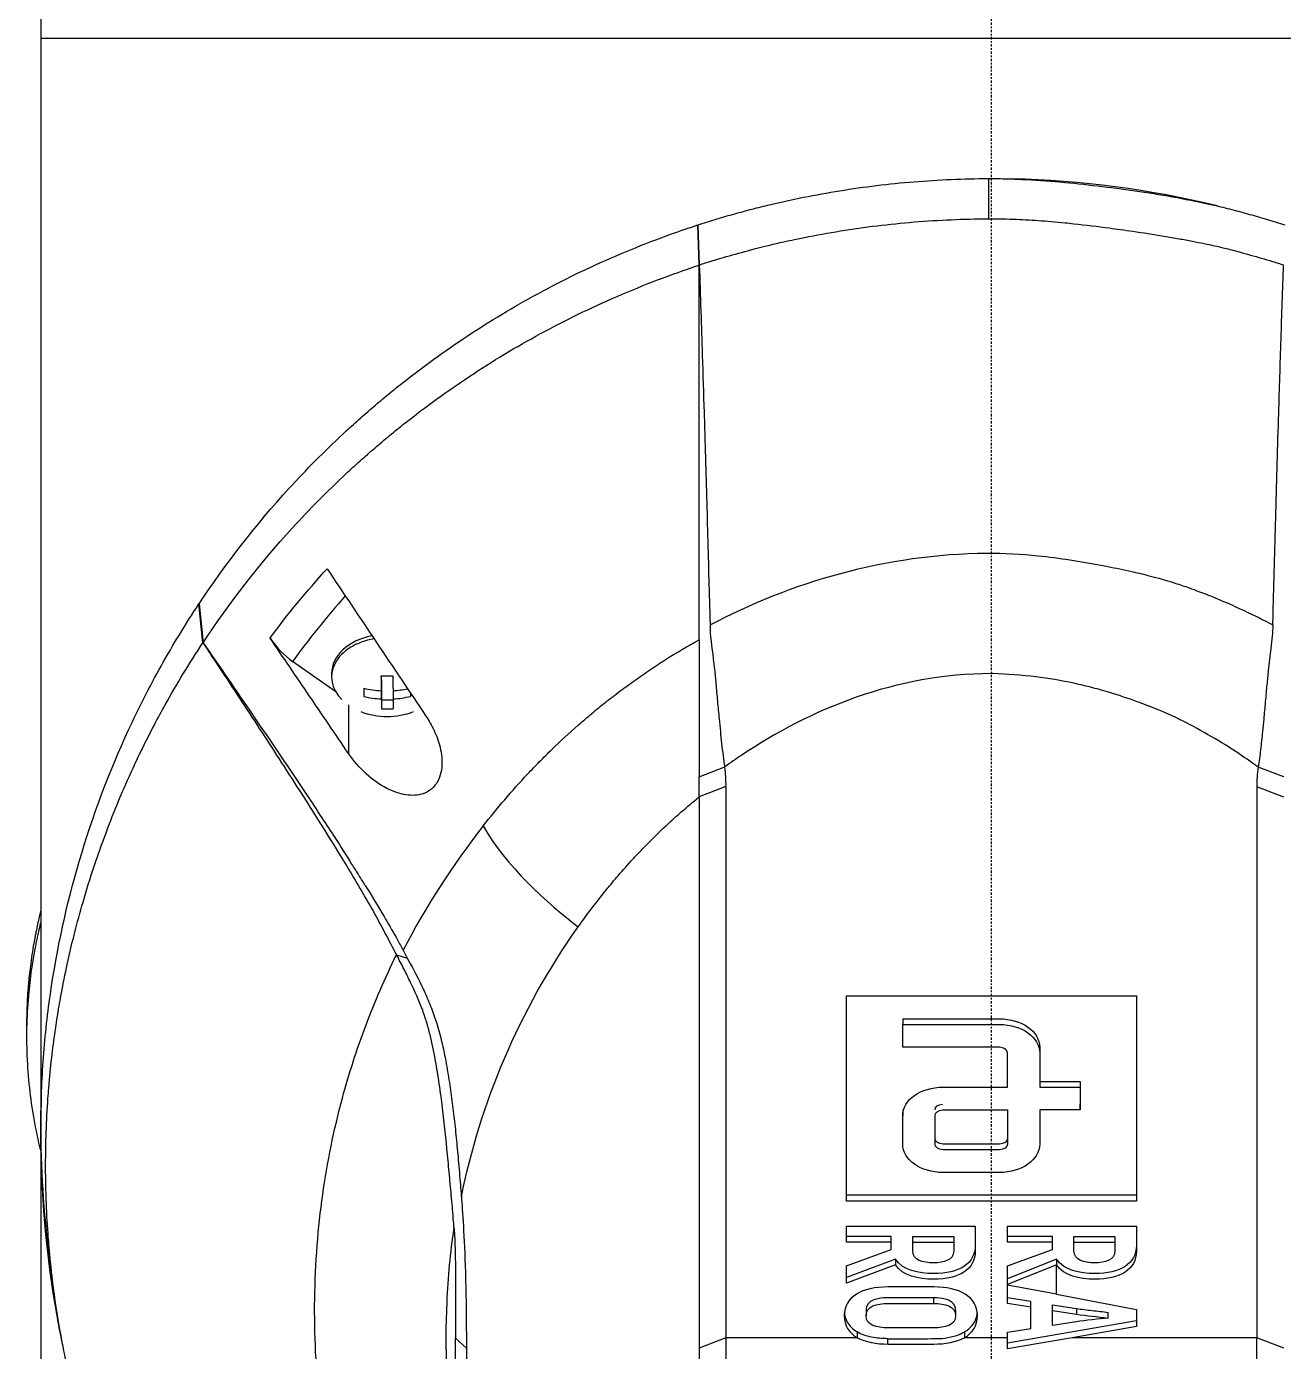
# Model space of a CAD drawing. Header units: millimetres. Extents: x 0 to 4378, y 0 to 2376.
# Drawn here: x 2154.8 to 2232.8, y 1182.7 to 1264.9 of the extents above; entities that cross this region are included whole.
import ezdxf

# ---------------------------------------------------------------- set-up
doc = ezdxf.new("R2010")
doc.units = ezdxf.units.MM
doc.header["$LTSCALE"] = 0.2
doc.linetypes.add('CENTER2', pattern=[1.125, 0.75, -0.125, 0.125, -0.125])
doc.layers.add('02_Center Line', color=1, linetype='CENTER2')

# ---------------------------------------------------------------- blocks, each defined once
blk = doc.blocks.new('Blk$A3R2-0W24J')
for p, q in [((-59, 668.4), (-59, 520)), ((59, 661.9), (-59, 661.9)), ((-0.175, 653.213), (-0.174, 650.719)), ((-18.211, 650.338), (-18.229, 650.332)), ((-18.145, 647.835), (-18.229, 650.332)), ((-18.211, 650.338), (-18.132, 647.849)), ((-49.173, 626.816), (-49.181, 626.803)), ((-48.936, 624.394), (-49.181, 626.803)), ((-49.173, 626.816), (-48.929, 624.396)), ((-48.936, 624.394), (-48.929, 624.396)), ((-44.767, 624.69), (-44.769, 624.694)), ((-40.687, 621.338), (-43.374, 623.238)), ((-40.95, 622.484), (-40.95, 622.272)), ((-37.864, 622.103), (-37.865, 622.345)), ((-37.864, 622.103), (-37.864, 621.417)), ((-38.949, 621.573), (-38.949, 621.061)), ((-37.861, 621.591), (-37.864, 621.591)), ((-37.857, 620.822), (-37.861, 621.591)), ((-37.861, 621.591), (-37.861, 620.904)), ((-37.136, 621.419), (-37.136, 620.906)), ((-39.904, 620.531), (-39.904, 617.528)), ((-37.136, 620.823), (-37.857, 620.822)), ((-37.857, 620.822), (-37.857, 620.294)), ((-18.145, 616.073), (-16.549, 616.687)), ((18.145, 616.076), (16.552, 616.68)), ((-16.474, 615.475), (-18.144, 614.82)), ((16.474, 615.46), (16.474, 581.255)), ((18.145, 614.814), (16.474, 615.46)), ((-18.144, 614.82), (-18.145, 580.609)), ((-36.925, 605.023), (-36.251, 604.815)), ((-37.737, 603.294), (-37.737, 603.294)), ((-9.001, 589.74), (-9.001, 602.468)), ((-9.001, 602.468), (8.999, 602.468)), ((8.999, 602.468), (8.999, 589.74)), ((-59.86, 599.939), (-59.86, 600.646)), ((-38.793, 600.73), (-38.793, 600.73)), ((-5.501, 601.053), (-5.501, 600.7)), ((-5.501, 599.286), (-5.501, 600.7)), ((2.999, 597.164), (5.499, 597.164)), ((2.999, 597.164), (2.999, 596.811)), ((5.499, 597.164), (5.499, 596.811)), ((2.999, 596.811), (5.499, 596.811)), ((5.499, 596.811), (5.499, 595.397)), ((-40.341, 595.893), (-40.341, 595.893)), ((5.499, 595.397), (5.499, 595.75)), ((-5.501, 595.397), (-5.501, 595.043)), ((5.499, 595.397), (2.999, 595.397)), ((2.999, 593.629), (2.999, 593.275)), ((-58.989, 592.778), (-58.989, 592.779)), ((-9.001, 589.74), (-9.001, 590.093)), ((8.999, 590.093), (-9.001, 590.093)), ((8.999, 589.74), (-9.001, 589.74)), ((-9.002, 587.187), (-9.002, 588.181)), ((-9.002, 588.181), (-1.001, 588.181)), ((0.999, 587.187), (0.999, 588.181)), ((0.999, 588.181), (8.999, 588.181)), ((-6.213, 587.541), (-9.002, 587.541)), ((-9.002, 587.187), (-9.002, 587.541)), ((-6.213, 587.187), (-6.213, 587.541)), ((-4.876, 587.187), (-4.876, 587.541)), ((-4.876, 587.541), (-2.339, 587.541)), ((-2.339, 587.541), (-2.339, 587.187)), ((3.787, 587.541), (0.999, 587.541)), ((0.999, 587.187), (0.999, 587.541)), ((3.787, 587.187), (3.787, 587.541)), ((5.125, 587.187), (5.125, 587.541)), ((5.125, 587.541), (7.662, 587.541)), ((7.662, 587.541), (7.662, 587.187)), ((-6.213, 587.187), (-9.002, 587.187)), ((-9.002, 585.725), (-6.213, 586.735)), ((-6.213, 586.735), (-6.213, 587.187)), ((-4.876, 587.187), (-2.339, 587.187)), ((-2.339, 586.991), (-2.339, 586.638)), ((3.787, 587.187), (0.999, 587.187)), ((0.999, 585.725), (3.787, 586.735)), ((3.787, 586.735), (3.787, 587.187)), ((5.125, 587.187), (7.662, 587.187)), ((7.662, 586.991), (7.662, 586.638)), ((-5.961, 586.127), (-9.002, 584.987)), ((-5.961, 585.773), (-9.002, 584.634)), ((-9.002, 584.634), (-9.002, 585.725)), ((-5.961, 586.127), (-5.961, 585.773)), ((4.039, 586.127), (0.999, 584.902)), ((4.039, 585.773), (0.999, 584.548)), ((0.999, 584.548), (0.999, 585.725)), ((0.999, 584.902), (0.999, 585.725)), ((4.039, 586.127), (4.039, 585.773)), ((4.039, 583.947), (4.039, 585.773)), ((-9.002, 584.634), (-9.002, 584.987)), ((0.999, 584.548), (0.999, 584.902)), ((0.999, 584.548), (0.999, 584.519)), ((0.999, 583.37), (0.999, 584.519)), ((0.999, 583.723), (0.999, 584.519)), ((4.039, 583.947), (0.999, 584.519)), ((-3.573, 583.378), (-3.573, 583.731)), ((2.45, 583.497), (0.999, 583.723)), ((0.999, 583.37), (0.999, 583.723)), ((2.45, 583.143), (0.999, 583.37)), ((2.45, 583.143), (2.45, 583.497)), ((3.787, 582.02), (3.787, 583.295)), ((3.787, 583.295), (5.273, 583.069)), ((4.039, 583.947), (8.999, 583.014)), ((-7.779, 582.972), (-7.779, 582.618)), ((-2.224, 582.972), (-2.224, 582.618)), ((2.45, 581.818), (2.45, 583.143)), ((3.787, 582.941), (5.273, 582.715)), ((5.273, 583.069), (5.273, 582.715)), ((7.239, 582.473), (7.239, 582.826)), ((8.999, 583.014), (8.999, 581.947)), ((-8.328, 581.609), (-8.328, 581.255)), ((-1.675, 581.609), (-1.675, 581.255)), ((8.999, 582.301), (0.999, 580.911)), ((0.999, 581.592), (2.45, 581.818)), ((0.999, 580.557), (0.999, 581.592)), ((5.273, 582.246), (3.787, 582.02)), ((8.999, 581.947), (5.014, 581.255)), ((-33.265, 581.235), (-32.586, 580.608)), ((-16.474, 581.255), (-18.145, 580.609)), ((-8.328, 581.255), (-16.474, 581.255)), ((-6.43, 580.84), (-6.43, 581.194)), ((0.999, 581.255), (-1.675, 581.255)), ((5.014, 581.255), (0.999, 580.557)), ((16.474, 581.255), (5.014, 581.255)), ((16.474, 547.048), (16.474, 581.255)), ((18.146, 580.608), (16.474, 581.255)), ((-18.145, 580.609), (-18.145, 546.395))]:
    blk.add_line(p, q)
for centre, radius, start, end in [((0, 594.2), 59, 76.27047, 88.75188), ((-37.5, 624.337), 4.52, 248.7059, 291.2941), ((0, 594.2), 59, 178.09595, 180), ((0, 594.2), 59, 180.17099, 188.15054), ((0, 594.2), 41.725, 185.74092, 185.74197), ((0, 594.2), 42.5, 189.98556, 189.98573), ((0, 594.2), 59, 188.71793, 188.71853)]:
    blk.add_arc(centre, radius, start, end)
for centre, major_axis, ratio, start_param, end_param in [((-18.614, 608.708), (26.811, 29.54), 0.712145, 1.58763, 1.718758), ((-43.364, 625.363), (-1.866, 2.482), 0.493587, 1.472583, 2.147521), ((-37.5, 622.272), (-3.45, 0), 0.707107, 4.951536, 6.898126), ((-37.5, 622.484), (-3.45, 0), 0.707107, 4.98944, 6.283185), ((-37.505, 625.362), (-4.281, -0.021), 0.707102, 1.482476, 1.652047), ((-37.862, 624.336), (0.011, -4.505), 0.002499, 5.170084, 5.41723), ((-37.138, 624.337), (-0.011, 4.505), 0.002499, 2.028491, 2.275638), ((-7.614, 539.164), (10.46, 83.133), 0.522722, 0.06324, 0.065023), ((-38.95, 624.333), (0.011, -4.281), 0.002499, 5.412998, 5.58257), ((-37.501, 624.593), (-4.505, -0.023), 0.707102, 1.239561, 1.486708), ((-37.499, 624.08), (4.505, 0.023), 0.707102, 4.381154, 4.628301), ((-37.501, 624.593), (-4.505, -0.023), 0.707102, 1.647816, 1.852283), ((-37.499, 624.08), (4.505, 0.023), 0.707102, 4.789408, 5.036555), ((-36.05, 624.34), (-0.011, 4.281), 0.002499, 2.372662, 2.440977), ((-37.862, 624.336), (0.011, -4.505), 0.002499, 5.578338, 5.825484), ((-37.495, 623.311), (4.281, 0.021), 0.707102, 4.624069, 4.79364), ((-37.138, 624.337), (-0.011, 4.505), 0.002499, 2.436745, 2.683892), ((-28.168, 615.336), (11.678, 0.779), 0.814253, 6.216087, 6.343525), ((32.256, 615.562), (-15.783, 0), 0.707088, 6.182869, 6.292314), ((31.24, 573.309), (69.804, -27.469), 0.801887, 2.907247, 3.059004)]:
    blk.add_ellipse(centre, major_axis=major_axis, ratio=ratio, start_param=start_param, end_param=end_param)
for points, knots in [([(-18.211, 650.338), (-17.858, 650.453), (-17.505, 650.567), (-17.147, 650.673), (-16.789, 650.779), (-16.43, 650.883), (-16.069, 650.984), (-15.708, 651.085), (-15.346, 651.184), (-14.983, 651.28), (-14.62, 651.377), (-14.253, 651.468), (-13.886, 651.556), (-12.417, 651.91), (-10.921, 652.21), (-9.408, 652.454), (-7.895, 652.698), (-6.363, 652.886), (-4.821, 653.013), (-3.279, 653.14), (-1.728, 653.207), (-0.175, 653.213)], [-1, -1, -1, -1, -0.9375, -0.9375, -0.9375, -0.875, -0.875, -0.875, -0.8125, -0.8125, -0.8125, -0.75, -0.75, -0.75, -0.5, -0.5, -0.5, -0.25, -0.25, -0.25, 0, 0, 0, 0]), ([(-0.175, 653.213), (0.022, 653.214), (0.219, 653.211), (0.417, 653.208), (0.614, 653.205), (0.811, 653.201), (1.009, 653.195), (1.403, 653.183), (1.797, 653.167), (2.191, 653.146), (2.978, 653.105), (3.764, 653.046), (4.547, 652.973), (5.33, 652.9), (6.11, 652.815), (6.888, 652.719), (7.666, 652.624), (8.443, 652.521), (9.215, 652.407), (9.988, 652.293), (10.758, 652.167), (11.523, 652.028), (12.287, 651.888), (13.046, 651.734), (13.798, 651.562), (13.986, 651.519), (14.173, 651.475), (14.36, 651.429), (14.546, 651.384), (14.733, 651.338), (14.918, 651.289), (15.288, 651.191), (15.656, 651.091), (16.023, 650.988), (16.39, 650.885), (16.756, 650.781), (17.121, 650.673), (17.303, 650.619), (17.484, 650.565), (17.665, 650.508), (17.845, 650.451), (18.025, 650.394), (18.204, 650.335)], [-1, -1, -1, -1, -0.96875, -0.96875, -0.96875, -0.9375, -0.9375, -0.9375, -0.875, -0.875, -0.875, -0.75, -0.75, -0.75, -0.625, -0.625, -0.625, -0.5, -0.5, -0.5, -0.375, -0.375, -0.375, -0.25, -0.25, -0.25, -0.21875, -0.21875, -0.21875, -0.1875, -0.1875, -0.1875, -0.125, -0.125, -0.125, -0.0625, -0.0625, -0.0625, -0.03125, -0.03125, -0.03125, 0, 0, 0, 0]), ([(-18.131, 647.849), (-17.885, 647.93), (-17.637, 648.012), (-17.114, 648.175), (-16.799, 648.265), (-16.146, 648.452), (-15.636, 648.593), (-15.032, 648.758), (-14.961, 648.777), (-14.244, 648.972), (-13.056, 649.264), (-10.874, 649.702), (-10.126, 649.838), (-7.867, 650.202), (-6.341, 650.39), (-4.03, 650.577), (-3.26, 650.624), (-1.718, 650.691), (-0.946, 650.711), (-0.174, 650.719)], [-1.925983, -1.925983, -1.925983, -1.925983, -1.875869, -1.875869, -1.820686, -1.820686, -1.653095, -1.653095, -1.624088, -1.624088, -1.164895, -1.164895, -0.929585, -0.929585, -0.463526, -0.463526, -0.231599, -0.231599, 0, 0, 0, 0]), ([(-0.174, 650.719), (0.169, 650.723), (0.743, 650.714), (1.884, 650.672), (2.398, 650.644), (2.91, 650.608)], [-0.3421384, -0.3421384, -0.3421384, -0.3421384, -0.1542602, -0.1542602, -0.0000058, -0.0000058, -0.0000058, -0.0000058]), ([(-49.173, 626.816), (-47.53, 629.288), (-45.674, 631.691), (-43.579, 633.986), (-43.056, 634.56), (-42.517, 635.127), (-41.964, 635.686), (-41.41, 636.246), (-40.842, 636.798), (-40.258, 637.342), (-39.966, 637.614), (-39.671, 637.884), (-39.372, 638.152), (-39.072, 638.42), (-38.769, 638.686), (-38.462, 638.949), (-38.155, 639.213), (-37.844, 639.475), (-37.53, 639.734), (-37.216, 639.993), (-36.897, 640.25), (-36.575, 640.504), (-35.931, 641.013), (-35.272, 641.512), (-34.598, 642.001), (-33.923, 642.49), (-33.233, 642.968), (-32.528, 643.434), (-31.823, 643.901), (-31.102, 644.356), (-30.366, 644.798), (-29.63, 645.24), (-28.879, 645.669), (-28.112, 646.084), (-26.579, 646.915), (-24.985, 647.69), (-23.335, 648.4), (-21.685, 649.109), (-19.982, 649.758), (-18.229, 650.332)], [-1, -1, -1, -1, -0.75, -0.75, -0.75, -0.6875, -0.6875, -0.6875, -0.625, -0.625, -0.625, -0.59375, -0.59375, -0.59375, -0.5625, -0.5625, -0.5625, -0.53125, -0.53125, -0.53125, -0.5, -0.5, -0.5, -0.4375, -0.4375, -0.4375, -0.375, -0.375, -0.375, -0.3125, -0.3125, -0.3125, -0.25, -0.25, -0.25, -0.125, -0.125, -0.125, 0, 0, 0, 0]), ([(2.91, 650.608), (3.463, 650.57), (4.013, 650.523), (4.75, 650.45), (4.934, 650.43), (5.859, 650.331), (6.608, 650.236), (7.799, 650.078), (8.284, 650.011), (9.414, 649.847), (10.058, 649.748), (11.019, 649.588), (11.338, 649.533), (11.932, 649.426), (12.209, 649.375), (12.727, 649.276), (12.967, 649.228), (13.635, 649.089), (14.058, 648.996), (14.759, 648.826), (15.091, 648.736), (15.827, 648.534), (16.323, 648.395), (16.972, 648.209), (17.224, 648.135), (17.571, 648.028), (17.724, 647.979), (17.902, 647.921), (18.015, 647.885), (18.127, 647.848)], [0, 0, 0, 0, 0.166671, 0.166671, 0.221871, 0.221871, 0.444489, 0.444489, 0.598255, 0.598255, 0.802929, 0.802929, 0.904924, 0.904924, 0.994423, 0.994423, 1.072733, 1.072733, 1.212093, 1.212093, 1.315259, 1.315259, 1.467472, 1.467472, 1.537706, 1.537706, 1.574978, 1.574978, 1.639288, 1.639288, 1.639288, 1.639288]), ([(-48.929, 624.396), (-47.296, 626.857), (-45.449, 629.254), (-43.367, 631.539), (-42.846, 632.111), (-42.31, 632.675), (-41.76, 633.232), (-41.21, 633.789), (-40.644, 634.337), (-40.064, 634.88), (-39.774, 635.151), (-39.48, 635.42), (-39.182, 635.685), (-38.884, 635.951), (-38.583, 636.213), (-38.277, 636.476), (-37.972, 636.738), (-37.663, 637), (-37.35, 637.26), (-37.037, 637.519), (-36.721, 637.776), (-36.401, 638.029), (-35.76, 638.537), (-35.104, 639.032), (-34.433, 639.517), (-33.763, 640.002), (-33.077, 640.477), (-32.375, 640.942), (-31.673, 641.407), (-30.956, 641.861), (-30.224, 642.302), (-29.492, 642.744), (-28.744, 643.171), (-27.981, 643.584), (-26.456, 644.411), (-24.87, 645.186), (-23.227, 645.895), (-21.585, 646.604), (-19.89, 647.256), (-18.145, 647.835)], [0, 0, 0, 0, 0.25, 0.25, 0.25, 0.3125, 0.3125, 0.3125, 0.375, 0.375, 0.375, 0.40625, 0.40625, 0.40625, 0.4375, 0.4375, 0.4375, 0.46875, 0.46875, 0.46875, 0.5, 0.5, 0.5, 0.5625, 0.5625, 0.5625, 0.625, 0.625, 0.625, 0.6875, 0.6875, 0.6875, 0.75, 0.75, 0.75, 0.875, 0.875, 0.875, 1, 1, 1, 1]), ([(-18.144, 624.586), (-18.136, 625.514), (-18.143, 626.444), (-18.144, 627.375), (-18.144, 627.427), (-18.144, 627.48), (-18.144, 627.532), (-18.146, 628.43), (-18.145, 629.329), (-18.145, 630.229), (-18.145, 630.324), (-18.145, 630.418), (-18.145, 630.513), (-18.145, 631.387), (-18.145, 632.263), (-18.145, 633.139), (-18.145, 633.265), (-18.145, 633.39), (-18.145, 633.516), (-18.145, 634.376), (-18.146, 635.236), (-18.146, 636.097), (-18.146, 636.243), (-18.146, 636.389), (-18.146, 636.536), (-18.146, 637.388), (-18.146, 638.242), (-18.146, 639.095), (-18.146, 639.132), (-18.146, 639.168), (-18.146, 639.204), (-18.147, 640.177), (-18.147, 641.151), (-18.147, 642.125), (-18.148, 644.03), (-18.148, 645.936), (-18.145, 647.835)], [0, 0, 0, 0, 0.1206948, 0.1206948, 0.1206948, 0.1274688, 0.1274688, 0.1274688, 0.2438816, 0.2438816, 0.2438816, 0.256112, 0.256112, 0.256112, 0.3692231, 0.3692231, 0.3692231, 0.3854414, 0.3854414, 0.3854414, 0.4964218, 0.4964218, 0.4964218, 0.5152549, 0.5152549, 0.5152549, 0.6251524, 0.6251524, 0.6251524, 0.6298026, 0.6298026, 0.6298026, 0.7550606, 0.7550606, 0.7550606, 1, 1, 1, 1]), ([(-18.131, 647.849), (-18.065, 645.893), (-18.003, 644.024), (-17.945, 642.242), (-17.905, 641.03), (-17.868, 639.849), (-17.832, 638.698), (-17.811, 638.002), (-17.79, 637.318), (-17.77, 636.645), (-17.713, 634.713), (-17.661, 632.853), (-17.614, 631.063), (-17.589, 630.148), (-17.566, 629.22), (-17.541, 628.279), (-17.529, 627.823), (-17.515, 627.36), (-17.5, 626.889), (-17.486, 626.434), (-17.473, 626.065), (-17.466, 625.782), (-17.464, 625.677), (-17.462, 625.583), (-17.462, 625.501)], [0, 0, 0, 0, 0.25, 0.25, 0.25, 0.4058701, 0.4058701, 0.4058701, 0.5, 0.5, 0.5, 0.75, 0.75, 0.75, 0.875, 0.875, 0.875, 0.9375, 0.9375, 0.9375, 0.9829974, 0.9829974, 0.9829974, 0.9999998, 0.9999998, 0.9999998, 0.9999998]), ([(17.831, 638.635), (17.877, 640.162), (17.926, 641.694), (18.026, 644.771), (18.076, 646.309), (18.127, 647.848)], [0.0000004, 0.0000004, 0.0000004, 0.0000004, 0.4665484, 0.4665484, 0.9319989, 0.9319989, 0.9319989, 0.9319989]), ([(17.495, 626.584), (17.52, 627.571), (17.546, 628.556), (17.598, 630.53), (17.625, 631.518), (17.709, 634.545), (17.768, 636.59), (17.831, 638.635)], [0.000002, 0.000002, 0.000002, 0.000002, 0.303764, 0.303764, 0.607969, 0.607969, 1.235162, 1.235162, 1.235162, 1.235162]), ([(2.91, 629.793), (3.568, 629.727), (4.221, 629.639), (4.87, 629.539), (5.52, 629.438), (6.166, 629.327), (6.808, 629.207), (6.947, 629.181), (7.085, 629.154), (7.223, 629.128), (7.726, 629.03), (8.226, 628.926), (8.723, 628.813), (8.927, 628.767), (9.132, 628.72), (9.335, 628.67), (9.617, 628.602), (10.042, 628.498), (10.6, 628.339), (10.875, 628.261), (11.181, 628.17), (11.516, 628.061), (11.795, 627.97), (12.094, 627.868), (12.412, 627.752), (12.852, 627.593), (13.328, 627.409), (13.839, 627.2)], [0, 0, 0, 0, 0.1719472, 0.1719472, 0.1719472, 0.3438944, 0.3438944, 0.3438944, 0.3809524, 0.3809524, 0.3809524, 0.5158418, 0.5158418, 0.5158418, 0.5714286, 0.5714286, 0.5714286, 0.7453821, 0.7453821, 0.7453821, 0.830817, 0.830817, 0.830817, 0.9018777, 0.9018777, 0.9018777, 1, 1, 1, 1]), ([(-41.232, 628.992), (-40.212, 627.469), (-39.187, 625.939), (-37.127, 622.868), (-36.107, 621.349), (-35.096, 619.844)], [0.000001, 0.000001, 0.000001, 0.000001, 0.550472, 0.550472, 1.110624, 1.110624, 1.110624, 1.110624]), ([(-58.489, 586.477), (-58.827, 589.044), (-58.998, 591.621), (-58.999, 594.198), (-59, 595.598), (-58.951, 596.998), (-58.852, 598.397), (-58.753, 599.795), (-58.604, 601.191), (-58.404, 602.584), (-58.005, 605.37), (-57.403, 608.141), (-56.595, 610.882), (-55.786, 613.623), (-54.776, 616.335), (-53.546, 618.997), (-52.931, 620.327), (-52.261, 621.645), (-51.534, 622.948), (-50.807, 624.25), (-50.023, 625.536), (-49.181, 626.803)], [-0.615061, -0.615061, -0.615061, -0.615061, -0.5, -0.5, -0.5, -0.4375, -0.4375, -0.4375, -0.375, -0.375, -0.375, -0.25, -0.25, -0.25, -0.125, -0.125, -0.125, -0.0625, -0.0625, -0.0625, 0, 0, 0, 0]), ([(13.839, 627.2), (14.077, 627.102), (14.39, 626.972), (14.773, 626.804), (15.283, 626.581), (15.585, 626.438), (15.689, 626.389), (16.294, 626.106), (16.886, 625.809), (17.467, 625.501)], [-1, -1, -1, -1, -0.75, -0.75, -0.75, -0.5, -0.5, -0.5, -0.0001638, -0.0001638, -0.0001638, -0.0001638]), ([(17.472, 625.673), (17.472, 625.677), (17.472, 625.681), (17.472, 625.685), (17.473, 625.742), (17.475, 625.799), (17.476, 625.856), (17.478, 625.913), (17.479, 625.97), (17.481, 626.027), (17.482, 626.084), (17.484, 626.141), (17.485, 626.198), (17.486, 626.255), (17.488, 626.312), (17.489, 626.369), (17.491, 626.426), (17.492, 626.483), (17.494, 626.54), (17.494, 626.555), (17.494, 626.569), (17.495, 626.584)], [0.0018334977, 0.0018334977, 0.0018334977, 0.0018334977, 0.001846079, 0.001846079, 0.001846079, 0.0020216153, 0.0020216153, 0.0020216153, 0.0021970412, 0.0021970412, 0.0021970412, 0.0023726758, 0.0023726758, 0.0023726758, 0.0025477975, 0.0025477975, 0.0025477975, 0.0027235967, 0.0027235967, 0.0027235967, 0.0027691218, 0.0027691218, 0.0027691218, 0.0027691218]), ([(-17.462, 625.501), (-17.464, 624.873), (-17.36, 624.141), (-17.231, 623.163), (-17.206, 622.957), (-17.152, 622.453), (-17.127, 622.164), (-17.07, 621.508), (-17.037, 621.133), (-16.97, 620.396), (-16.935, 620.033), (-16.85, 619.15), (-16.799, 618.632), (-16.689, 617.634), (-16.63, 617.133), (-16.549, 616.687)], [0.0000092, 0.0000092, 0.0000092, 0.0000092, 0.1933782, 0.1933782, 0.2484733, 0.2484733, 0.3246083, 0.3246083, 0.4245615, 0.4245615, 0.5239257, 0.5239257, 0.6722492, 0.6722492, 0.8231555, 0.8231555, 0.8231555, 0.8231555]), ([(17.467, 625.501), (17.456, 625.032), (17.394, 624.58), (17.28, 623.587), (17.228, 623.125), (17.15, 622.377), (17.121, 622.082), (17.077, 621.625), (17.062, 621.459), (17.029, 621.109), (17.013, 620.924), (16.964, 620.375), (16.931, 620.013), (16.874, 619.395), (16.85, 619.134), (16.787, 618.493), (16.748, 618.114), (16.681, 617.564), (16.658, 617.382), (16.608, 617.027), (16.581, 616.851), (16.552, 616.68)], [-1.073424, -1.073424, -1.073424, -1.073424, -0.902098, -0.902098, -0.749165, -0.749165, -0.648905, -0.648905, -0.59156, -0.59156, -0.52565, -0.52565, -0.394132, -0.394132, -0.295251, -0.295251, -0.147629, -0.147629, -0.073806, -0.073806, 0, 0, 0, 0]), ([(17.467, 625.501), (17.468, 625.539), (17.468, 625.558), (17.47, 625.615), (17.471, 625.644), (17.472, 625.673)], [0.00009691, 0.00009691, 0.00009691, 0.00009691, 0.01189059, 0.01189059, 0.02363788, 0.02363788, 0.02363788, 0.02363788]), ([(-48.924, 559.439), (-49.7, 560.61), (-50.489, 561.89), (-51.266, 563.283), (-51.892, 564.406), (-52.574, 565.714), (-53.269, 567.217), (-53.351, 567.395), (-53.529, 567.778), (-53.786, 568.37), (-53.893, 568.615), (-54.014, 568.895), (-54.146, 569.212), (-54.49, 570.036), (-54.749, 570.708), (-54.942, 571.224), (-55.339, 572.283), (-55.814, 573.637), (-56.302, 575.294), (-56.537, 576.091), (-56.752, 576.887), (-56.95, 577.679), (-57.094, 578.258), (-57.229, 578.836), (-57.354, 579.412), (-57.654, 580.791), (-57.902, 582.176), (-58.101, 583.565), (-58.173, 584.066), (-58.251, 584.662), (-58.329, 585.351), (-58.421, 586.168), (-58.474, 586.784), (-58.507, 587.197), (-58.528, 587.458), (-58.541, 587.639), (-58.549, 587.738), (-58.599, 588.435), (-58.636, 589.132), (-58.661, 589.83), (-58.695, 590.766), (-58.699, 591.464), (-58.699, 591.922), (-58.699, 591.944), (-58.699, 591.966), (-58.699, 591.988), (-58.698, 593.359), (-58.65, 594.721), (-58.553, 596.104), (-58.537, 596.331), (-58.519, 596.555), (-58.501, 596.776), (-58.395, 598.065), (-58.256, 599.238), (-58.108, 600.273), (-58.068, 600.547), (-58, 601.014), (-57.89, 601.67), (-57.855, 601.877), (-57.816, 602.103), (-57.772, 602.348), (-57.616, 603.212), (-57.473, 603.901), (-57.36, 604.416), (-57.029, 605.94), (-56.667, 607.308), (-56.308, 608.527), (-56.09, 609.264), (-55.843, 610.052), (-55.558, 610.892), (-55.372, 611.44), (-55.17, 612.008), (-54.949, 612.598), (-54.696, 613.274), (-54.431, 613.946), (-54.153, 614.614), (-53.874, 615.283), (-53.582, 615.949), (-53.276, 616.613), (-53.091, 617.014), (-52.909, 617.399), (-52.729, 617.765), (-52.205, 618.841), (-51.712, 619.768), (-51.275, 620.551), (-50.584, 621.791), (-49.809, 623.074), (-48.936, 624.394)], [-1, -1, -1, -1, -0.9375, -0.9375, -0.9375, -0.875, -0.875, -0.875, -0.8528979, -0.8528979, -0.8528979, -0.84375, -0.84375, -0.84375, -0.8125, -0.8125, -0.8125, -0.75, -0.75, -0.75, -0.7138981, -0.7138981, -0.7138981, -0.6875, -0.6875, -0.6875, -0.625, -0.625, -0.625, -0.5982143, -0.5982143, -0.5982143, -0.5763525, -0.5763525, -0.5763525, -0.5625, -0.5625, -0.5625, -0.53125, -0.53125, -0.53125, -0.5, -0.5, -0.5, -0.4990096, -0.4990096, -0.4990096, -0.4375, -0.4375, -0.4375, -0.4283694, -0.4283694, -0.4283694, -0.375, -0.375, -0.375, -0.3512462, -0.3512462, -0.3512462, -0.34375, -0.34375, -0.34375, -0.3125, -0.3125, -0.3125, -0.25, -0.25, -0.25, -0.2121786, -0.2121786, -0.2121786, -0.1875, -0.1875, -0.1875, -0.15625, -0.15625, -0.15625, -0.125, -0.125, -0.125, -0.1091039, -0.1091039, -0.1091039, -0.0625, -0.0625, -0.0625, 0, 0, 0, 0]), ([(-48.936, 624.394), (-48.8, 624.19), (-48.665, 623.986), (-47.701, 622.531), (-46.872, 621.274), (-45.234, 618.772), (-44.408, 617.5), (-42.455, 614.458), (-41.174, 612.437), (-39.55, 609.769), (-38.992, 608.829), (-38.194, 607.411), (-37.933, 606.936), (-37.414, 605.957), (-37.182, 605.501), (-36.925, 605.023)], [-2.140307, -2.140307, -2.140307, -2.140307, -2.071245, -2.071245, -1.648117, -1.648117, -1.228346, -1.228346, -0.636843, -0.636843, -0.321811, -0.321811, -0.164589, -0.164589, 0, 0, 0, 0]), ([(-48.929, 624.396), (-47.88, 622.88), (-46.835, 621.361), (-45.795, 619.838), (-44.679, 618.203), (-43.568, 616.563), (-42.471, 614.915), (-41.923, 614.09), (-41.378, 613.264), (-40.838, 612.434), (-40.51, 611.929), (-40.183, 611.424), (-39.86, 610.916)], [-1, -1, -1, -1, -0.7573218, -0.7573218, -0.7573218, -0.4967513, -0.4967513, -0.4967513, -0.3664661, -0.3664661, -0.3664661, -0.2872955, -0.2872955, -0.2872955, -0.2872955]), ([(-39.904, 617.528), (-40.723, 618.731), (-41.525, 619.91), (-43.146, 622.299), (-43.96, 623.499), (-44.767, 624.69)], [0.000001, 0.000001, 0.000001, 0.000001, 0.4368792, 0.4368792, 0.8702118, 0.8702118, 0.8702118, 0.8702118]), ([(-31.541, 613.025), (-30.682, 614.122), (-29.767, 615.196), (-28.785, 616.24), (-28.54, 616.501), (-28.29, 616.761), (-28.038, 617.018), (-27.786, 617.276), (-27.53, 617.532), (-27.269, 617.785), (-26.747, 618.292), (-26.201, 618.786), (-25.646, 619.275), (-25.368, 619.519), (-25.088, 619.762), (-24.805, 620.003), (-24.663, 620.124), (-24.52, 620.244), (-24.375, 620.362), (-24.23, 620.481), (-24.083, 620.598), (-23.934, 620.714), (-23.636, 620.946), (-23.336, 621.177), (-23.032, 621.405), (-22.728, 621.633), (-22.421, 621.859), (-22.109, 622.082), (-21.797, 622.305), (-21.479, 622.522), (-21.157, 622.738), (-20.835, 622.954), (-20.51, 623.167), (-20.179, 623.376), (-19.519, 623.793), (-18.841, 624.198), (-18.144, 624.586)], [-1, -1, -1, -1, -0.75, -0.75, -0.75, -0.6875, -0.6875, -0.6875, -0.625, -0.625, -0.625, -0.5, -0.5, -0.5, -0.4375, -0.4375, -0.4375, -0.40625, -0.40625, -0.40625, -0.375, -0.375, -0.375, -0.3125, -0.3125, -0.3125, -0.25, -0.25, -0.25, -0.1875, -0.1875, -0.1875, -0.125, -0.125, -0.125, 0, 0, 0, 0]), ([(-18.144, 624.586), (-18.15, 624.02), (-18.145, 622.461), (-18.144, 619.351), (-18.144, 618.663), (-18.144, 617.34), (-18.145, 616.691), (-18.145, 616.073)], [0.0000064, 0.0000064, 0.0000064, 0.0000064, 0.1740467, 0.1740467, 0.2246228, 0.2246228, 0.2745832, 0.2745832, 0.2745832, 0.2745832]), ([(0, 622.477), (-5.909, 622.484), (-11.29, 620.241), (-15.851, 617.182), (-16.203, 616.937), (-16.549, 616.687)], [-0.999449, -0.999449, -0.999449, -0.999449, -0.875, -0.875, -0.8643709, -0.8643709, -0.8643709, -0.8643709]), ([(6.291, 621.599), (5.904, 621.699), (5.513, 621.792), (5.119, 621.878), (4.343, 622.046), (3.553, 622.185), (2.753, 622.278)], [-1, -1, -1, -1, -0.662973, -0.662973, -0.662973, 0, 0, 0, 0]), ([(11.645, 619.648), (11.111, 619.912), (10.43, 620.21), (9.595, 620.529), (9.419, 620.596), (9.236, 620.664), (9.047, 620.733), (8.475, 620.94), (7.926, 621.123), (7.403, 621.283), (7.018, 621.4), (6.647, 621.505), (6.291, 621.599)], [-1, -1, -1, -1, -0.586918, -0.586918, -0.586918, -0.5, -0.5, -0.5, -0.211781, -0.211781, -0.211781, 0, 0, 0, 0]), ([(-35.096, 619.844), (-34.905, 619.561), (-34.735, 619.262), (-34.434, 618.618), (-34.308, 618.27), (-34.117, 617.487), (-34.074, 617.05), (-34.138, 616.432), (-34.183, 616.232), (-34.304, 615.906), (-34.369, 615.776), (-34.531, 615.534), (-34.627, 615.425), (-34.895, 615.193), (-35.078, 615.091), (-35.603, 614.914), (-35.965, 614.898), (-36.729, 615.016), (-37.13, 615.158), (-37.965, 615.587), (-38.4, 615.895), (-39.208, 616.627), (-39.585, 617.058), (-39.904, 617.528)], [-1.233507, -1.233507, -1.233507, -1.233507, -1.130725, -1.130725, -1.019151, -1.019151, -0.880702, -0.880702, -0.809203, -0.809203, -0.755026, -0.755026, -0.69834, -0.69834, -0.615166, -0.615166, -0.479801, -0.479801, -0.336168, -0.336168, -0.170407, -0.170407, -0.000001, -0.000001, -0.000001, -0.000001]), ([(16.552, 616.68), (16.095, 617.01), (15.639, 617.324), (15.183, 617.623), (13.999, 618.4), (12.823, 619.068), (11.677, 619.633), (11.666, 619.638), (11.655, 619.643), (11.645, 619.648)], [-1, -1, -1, -1, -0.7241178, -0.7241178, -0.7241178, -0.0066416, -0.0066416, -0.0066416, 0, 0, 0, 0]), ([(-18.144, 614.82), (-18.145, 615.022), (-18.145, 615.228), (-18.145, 615.645), (-18.145, 615.858), (-18.145, 616.073)], [0.0000006, 0.0000006, 0.0000006, 0.0000006, 0.0865317, 0.0865317, 0.1730601, 0.1730601, 0.1730601, 0.1730601]), ([(-16.474, 615.475), (-16.474, 609.772), (-16.474, 604.069), (-16.474, 592.662), (-16.474, 586.959), (-16.474, 581.255)], [0, 0, 0, 0, 2.419796, 2.419796, 4.839591, 4.839591, 4.839591, 4.839591]), ([(-25.65, 606.755), (-25.139, 607.476), (-24.603, 608.188), (-24.039, 608.89), (-23.897, 609.065), (-23.755, 609.239), (-23.61, 609.413), (-23.465, 609.587), (-23.319, 609.76), (-23.171, 609.933), (-22.874, 610.277), (-22.57, 610.619), (-22.259, 610.957), (-22.103, 611.126), (-21.946, 611.294), (-21.786, 611.461), (-21.707, 611.545), (-21.626, 611.628), (-21.546, 611.711), (-21.465, 611.794), (-21.384, 611.877), (-21.302, 611.96), (-21.139, 612.125), (-20.973, 612.29), (-20.806, 612.453), (-20.639, 612.616), (-20.47, 612.779), (-20.298, 612.94), (-20.127, 613.101), (-19.954, 613.261), (-19.779, 613.421), (-19.603, 613.58), (-19.426, 613.738), (-19.246, 613.894), (-18.887, 614.208), (-18.52, 614.517), (-18.144, 614.82)], [0, 0, 0, 0, 0.2499937, 0.2499937, 0.2499937, 0.3124922, 0.3124922, 0.3124922, 0.3749907, 0.3749907, 0.3749907, 0.4999877, 0.4999877, 0.4999877, 0.5624862, 0.5624862, 0.5624862, 0.5937355, 0.5937355, 0.5937355, 0.6249847, 0.6249847, 0.6249847, 0.6874832, 0.6874832, 0.6874832, 0.7499818, 0.7499818, 0.7499818, 0.8124803, 0.8124803, 0.8124803, 0.8749788, 0.8749788, 0.8749788, 1, 1, 1, 1]), ([(-38.859, 609.323), (-38.984, 609.527), (-39.11, 609.729), (-39.237, 609.932), (-39.25, 609.952), (-39.263, 609.972), (-39.275, 609.993), (-39.324, 610.07), (-39.372, 610.147), (-39.421, 610.224), (-39.567, 610.455), (-39.713, 610.686), (-39.86, 610.916)], [0.00589664, 0.00589664, 0.00589664, 0.00589664, 0.006613529, 0.006613529, 0.006613529, 0.006685585, 0.006685585, 0.006685585, 0.006959417, 0.006959417, 0.006959417, 0.00777951, 0.00777951, 0.00777951, 0.00777951]), ([(-38.859, 609.323), (-38.463, 608.685), (-38.074, 608.043), (-37.694, 607.397), (-37.443, 606.971), (-37.195, 606.543), (-36.952, 606.113), (-36.831, 605.899), (-36.712, 605.683), (-36.596, 605.466), (-36.566, 605.411), (-36.538, 605.357), (-36.509, 605.302)], [-0.2047521, -0.2047521, -0.2047521, -0.2047521, -0.1058955, -0.1058955, -0.1058955, -0.0407529, -0.0407529, -0.0407529, -0.0081816, -0.0081816, -0.0081816, 0, 0, 0, 0]), ([(-59.86, 600.646), (-59.86, 601.019), (-59.853, 601.393), (-59.821, 602.219), (-59.793, 602.673), (-59.746, 603.228), (-59.737, 603.331), (-59.709, 603.622), (-59.689, 603.811), (-59.614, 604.456), (-59.549, 604.916), (-59.434, 605.62), (-59.389, 605.869), (-59.326, 606.201), (-59.309, 606.287), (-59.283, 606.419), (-59.274, 606.463), (-59.245, 606.605), (-59.224, 606.706), (-59.17, 606.957), (-59.136, 607.114), (-59.068, 607.425), (-59.034, 607.575), (-59, 607.724)], [-4.8416066, -4.8416066, -4.8416066, -4.8416066, -4.7988656, -4.7988656, -4.7469126, -4.7469126, -4.7350389, -4.7350389, -4.7132784, -4.7132784, -4.660559, -4.660559, -4.6314054, -4.6314054, -4.6209621, -4.6209621, -4.6158095, -4.6158095, -4.6038241, -4.6038241, -4.5857751, -4.5857751, -4.569121, -4.569121, -4.569121, -4.569121]), ([(-59.006, 592.852), (-59.309, 594.181), (-59.551, 595.51), (-59.833, 598.094), (-59.886, 599.421), (-59.831, 601.406), (-59.79, 602.063), (-59.703, 602.977), (-59.675, 603.235), (-59.581, 604), (-59.505, 604.505), (-59.387, 605.17), (-59.358, 605.326), (-59.307, 605.594), (-59.285, 605.702), (-59.241, 605.915), (-59.219, 606.019), (-59.175, 606.228), (-59.152, 606.336), (-59.087, 606.633), (-59.044, 606.825), (-59, 607.017)], [0.3143687, 0.3143687, 0.3143687, 0.3143687, 0.3447473, 0.3447473, 0.3768428, 0.3768428, 0.3928613, 0.3928613, 0.3992061, 0.3992061, 0.4115742, 0.4115742, 0.4153435, 0.4153435, 0.4181398, 0.4181398, 0.4207138, 0.4207138, 0.4231441, 0.4231441, 0.4275872, 0.4275872, 0.4275872, 0.4275872]), ([(-32.897, 590.007), (-32.304, 592.909), (-31.423, 595.782), (-30.223, 598.588), (-29.024, 601.394), (-27.507, 604.133), (-25.65, 606.755)], [0, 0, 0, 0, 0.5000001, 0.5000001, 0.5000001, 1, 1, 1, 1]), ([(-36.916, 560.894), (-37.945, 562.977), (-38.81, 565.101), (-39.518, 567.25), (-40.226, 569.399), (-40.777, 571.574), (-41.178, 573.763), (-41.579, 575.952), (-41.831, 578.153), (-41.94, 580.36), (-41.994, 581.464), (-42.014, 582.56), (-41.997, 583.669), (-41.981, 584.777), (-41.929, 585.896), (-41.845, 586.977), (-41.762, 588.057), (-41.647, 589.099), (-41.499, 590.145), (-41.217, 592.138), (-40.812, 594.146), (-40.28, 596.124), (-39.874, 597.632), (-39.393, 599.132), (-38.835, 600.617), (-38.277, 602.102), (-37.641, 603.572), (-36.925, 605.023)], [0, 0, 0, 0, 0.1448174, 0.1448174, 0.1448174, 0.2896349, 0.2896349, 0.2896349, 0.4344523, 0.4344523, 0.4344523, 0.506861, 0.506861, 0.506861, 0.5792697, 0.5792697, 0.5792697, 0.6516784, 0.6516784, 0.6516784, 0.7896349, 0.7896349, 0.7896349, 0.8948175, 0.8948175, 0.8948175, 1, 1, 1, 1]), ([(-33.349, 588.061), (-33.356, 588.147), (-33.362, 588.233), (-33.369, 588.319), (-33.405, 588.791), (-33.444, 589.263), (-33.488, 589.737), (-33.509, 589.974), (-33.531, 590.211), (-33.555, 590.449), (-33.579, 590.686), (-33.6, 590.925), (-33.622, 591.163), (-33.666, 591.64), (-33.709, 592.119), (-33.755, 592.6), (-33.845, 593.562), (-33.942, 594.533), (-34.064, 595.517), (-34.125, 596.009), (-34.192, 596.505), (-34.267, 597.005), (-34.343, 597.505), (-34.425, 598.009), (-34.517, 598.519), (-34.609, 599.029), (-34.711, 599.544), (-34.84, 600.067), (-34.905, 600.329), (-34.977, 600.592), (-35.059, 600.858), (-35.141, 601.123), (-35.233, 601.391), (-35.335, 601.66), (-35.538, 602.2), (-35.778, 602.748), (-36.046, 603.308), (-36.18, 603.587), (-36.321, 603.87), (-36.468, 604.156), (-36.541, 604.299), (-36.616, 604.443), (-36.692, 604.588), (-36.768, 604.732), (-36.845, 604.878), (-36.925, 605.023)], [-1, -1, -1, -1, -0.983668, -0.983668, -0.983668, -0.894243, -0.894243, -0.894243, -0.849531, -0.849531, -0.849531, -0.804819, -0.804819, -0.804819, -0.715395, -0.715395, -0.715395, -0.536546, -0.536546, -0.536546, -0.447122, -0.447122, -0.447122, -0.357697, -0.357697, -0.357697, -0.268273, -0.268273, -0.268273, -0.223561, -0.223561, -0.223561, -0.178849, -0.178849, -0.178849, -0.089424, -0.089424, -0.089424, -0.044712, -0.044712, -0.044712, -0.022356, -0.022356, -0.022356, 0, 0, 0, 0]), ([(-36.509, 605.302), (-36.481, 605.248), (-36.452, 605.193), (-36.424, 605.139), (-36.367, 605.031), (-36.309, 604.923), (-36.251, 604.815)], [-1, -1, -1, -1, -0.667725, -0.667725, -0.667725, 0, 0, 0, 0]), ([(-36.251, 604.815), (-35.992, 604.334), (-35.68, 603.771), (-35.294, 602.967), (-35.228, 602.826), (-35.094, 602.528), (-35.026, 602.371), (-34.89, 602.046), (-34.822, 601.877), (-34.694, 601.54), (-34.633, 601.372), (-34.365, 600.601), (-34.203, 600.019), (-33.991, 599.091), (-33.924, 598.755), (-33.785, 597.992), (-33.711, 597.535), (-33.579, 596.665), (-33.52, 596.244), (-33.407, 595.375), (-33.355, 594.941), (-33.258, 594.06), (-33.212, 593.61), (-33.146, 592.927), (-33.124, 592.689), (-33.081, 592.207), (-33.06, 591.961), (-32.993, 591.176), (-32.95, 590.652), (-32.908, 590.134), (-32.902, 590.062), (-32.897, 590.007)], [0, 0, 0, 0, 0.166642, 0.166642, 0.202724, 0.202724, 0.243109, 0.243109, 0.287119, 0.287119, 0.331501, 0.331501, 0.492861, 0.492861, 0.584529, 0.584529, 0.704765, 0.704765, 0.820318, 0.820318, 0.936351, 0.936351, 1.057692, 1.057692, 1.122476, 1.122476, 1.189603, 1.189603, 1.342252, 1.342252, 1.371829, 1.371829, 1.371829, 1.371829]), ([(-5.501, 601.053), (-3.501, 601.053), (-1.501, 601.053), (0.499, 601.053), (1.88, 601.053), (2.999, 600.262), (2.999, 599.286), (2.999, 598.579), (2.999, 597.871), (2.999, 597.164)], [-1, -1, -1, -1, -0.550361, -0.550361, -0.550361, -0.224809, -0.224809, -0.224809, 0, 0, 0, 0]), ([(-5.501, 600.7), (-3.501, 600.7), (-1.501, 600.7), (0.499, 600.7), (1.88, 600.7), (2.999, 599.908), (2.999, 598.932), (2.999, 598.225), (2.999, 597.518), (2.999, 596.811)], [0, 0, 0, 0, 0.449639, 0.449639, 0.449639, 0.775191, 0.775191, 0.775191, 1, 1, 1, 1]), ([(0.999, 596.811), (0.999, 597.518), (0.999, 598.225), (0.999, 598.932), (0.999, 599.127), (0.775, 599.286), (0.499, 599.286), (-1.501, 599.286), (-3.501, 599.286), (-5.501, 599.286)], [0, 0, 0, 0, 0.303977, 0.303977, 0.303977, 0.392019, 0.392019, 0.392019, 1, 1, 1, 1]), ([(2.999, 595.397), (2.999, 595.161), (2.999, 594.925), (2.999, 594.218), (2.999, 593.747), (2.999, 593.275), (2.999, 592.299), (1.88, 591.508), (0.499, 591.508), (-0.668, 591.508), (-1.835, 591.508), (-3.001, 591.508), (-4.382, 591.508), (-5.501, 592.299), (-5.501, 593.275), (-5.501, 593.865), (-5.501, 594.454), (-5.501, 595.043), (-5.501, 596.019), (-4.382, 596.811), (-3.001, 596.811), (-1.668, 596.811), (-0.335, 596.811), (0.999, 596.811)], [0, 0, 0, 0, 0.038412, 0.038412, 0.115241, 0.115241, 0.115241, 0.282114, 0.282114, 0.282114, 0.416564, 0.416564, 0.416564, 0.583435, 0.583435, 0.583435, 0.679472, 0.679472, 0.679472, 0.846346, 0.846346, 0.846346, 1, 1, 1, 1]), ([(0.999, 595.397), (0.999, 595.161), (0.999, 594.925), (0.999, 594.689), (0.999, 594.218), (0.999, 593.747), (0.999, 593.275), (0.999, 593.08), (0.775, 592.922), (0.499, 592.922), (-0.668, 592.922), (-1.835, 592.922), (-3.001, 592.922), (-3.277, 592.922), (-3.501, 593.08), (-3.501, 593.275), (-3.501, 593.865), (-3.501, 594.454), (-3.501, 595.043), (-3.501, 595.231), (-3.292, 595.385), (-3.028, 595.395)], [-1, -1, -1, -1, -0.913571, -0.913571, -0.913571, -0.740702, -0.740702, -0.740702, -0.665612, -0.665612, -0.665612, -0.363091, -0.363091, -0.363091, -0.288004, -0.288004, -0.288004, -0.071917, -0.071917, -0.071917, 0, 0, 0, 0]), ([(0.999, 595.397), (0.999, 595.279), (0.999, 595.161), (0.999, 595.043), (0.999, 594.572), (0.999, 594.1), (0.999, 593.629), (0.999, 593.433), (0.775, 593.275), (0.499, 593.275), (-0.668, 593.275), (-1.835, 593.275), (-3.001, 593.275), (-3.277, 593.275), (-3.501, 593.434), (-3.501, 593.629), (-3.501, 594.1), (-3.501, 594.572), (-3.501, 595.043)], [0.043214, 0.043214, 0.043214, 0.043214, 0.0864295, 0.0864295, 0.0864295, 0.2592981, 0.2592981, 0.2592981, 0.3343884, 0.3343884, 0.3343884, 0.6369091, 0.6369091, 0.6369091, 0.7119959, 0.7119959, 0.7119959, 0.8848698, 0.8848698, 0.8848698, 0.8848698]), ([(-57.62, 580.708), (-57.752, 581.341), (-57.874, 581.974), (-57.986, 582.608), (-58.663, 586.435), (-59, 590.308), (-59, 594.2)], [0.9284857, 0.9284857, 0.9284857, 0.9284857, 0.93864943, 0.93864943, 0.93864943, 1, 1, 1, 1]), ([(-32.897, 590.007), (-32.828, 589.142), (-32.718, 587.546), (-32.602, 583.743), (-32.585, 582.175), (-32.586, 580.608)], [-1.613582, -1.613582, -1.613582, -1.613582, -0.664785, -0.664785, 0, 0, 0, 0]), ([(-1.001, 588.181), (-1.001, 587.782), (-1.001, 587.383), (-1.001, 586.983), (-1.001, 585.828), (-2.023, 585.238), (-3.584, 585.238), (-4.541, 585.238), (-5.507, 585.456), (-5.961, 586.127)], [0.0513777, 0.0513777, 0.0513777, 0.0513777, 0.2254885, 0.2254885, 0.2254885, 0.6893904, 0.6893904, 0.6893904, 1, 1, 1, 1]), ([(-1.001, 588.181), (-1.001, 587.664), (-1.001, 587.147), (-1.001, 586.63), (-1.001, 585.474), (-2.023, 584.884), (-3.584, 584.884), (-4.541, 584.884), (-5.507, 585.102), (-5.961, 585.773)], [-1, -1, -1, -1, -0.774512, -0.774512, -0.774512, -0.31061, -0.31061, -0.31061, 0, 0, 0, 0]), ([(8.999, 588.181), (8.999, 587.664), (8.999, 587.147), (8.999, 586.63), (8.999, 585.474), (7.978, 584.884), (6.416, 584.884), (5.46, 584.884), (4.494, 585.102), (4.039, 585.773)], [-1, -1, -1, -1, -0.77451, -0.77451, -0.77451, -0.310605, -0.310605, -0.310605, 0, 0, 0, 0]), ([(8.999, 588.181), (8.999, 587.782), (8.999, 587.382), (8.999, 586.983), (8.999, 585.828), (7.978, 585.238), (6.416, 585.238), (5.46, 585.238), (4.494, 585.455), (4.039, 586.127)], [0.0513781, 0.0513781, 0.0513781, 0.0513781, 0.2254898, 0.2254898, 0.2254898, 0.6893947, 0.6893947, 0.6893947, 1, 1, 1, 1]), ([(-33.397, 574.741), (-33.799, 577.645), (-33.921, 580.568), (-33.786, 583.476), (-33.715, 585.005), (-33.571, 586.535), (-33.349, 588.06)], [0, 0, 0, 0, 0.6554797, 0.6554797, 0.6554797, 0.9999911, 0.9999911, 0.9999911, 0.9999911]), ([(-33.349, 588.061), (-33.339, 587.919), (-33.33, 587.777), (-33.316, 587.515), (-33.308, 587.366), (-33.29, 586.92), (-33.282, 586.61), (-33.263, 585.787), (-33.258, 585.218), (-33.252, 583.456), (-33.263, 582.32), (-33.265, 581.235)], [-0.8953646, -0.8953646, -0.8953646, -0.8953646, -0.8317746, -0.8317746, -0.7780659, -0.7780659, -0.6796619, -0.6796619, -0.4602492, -0.4602492, 0, 0, 0, 0]), ([(-2.339, 587.187), (-2.339, 587.004), (-2.339, 586.821), (-2.339, 586.638), (-2.339, 586.073), (-2.936, 585.902), (-3.596, 585.902), (-4.251, 585.902), (-4.876, 586.067), (-4.876, 586.638), (-4.876, 586.821), (-4.876, 587.004), (-4.876, 587.187)], [0, 0, 0, 0, 0.134339, 0.134339, 0.134339, 0.49771, 0.49771, 0.49771, 0.865661, 0.865661, 0.865661, 1, 1, 1, 1]), ([(7.662, 587.187), (7.662, 587.004), (7.662, 586.821), (7.662, 586.638), (7.662, 586.073), (7.065, 585.902), (6.405, 585.902), (5.749, 585.902), (5.125, 586.067), (5.125, 586.638), (5.125, 586.821), (5.125, 587.004), (5.125, 587.187)], [0, 0, 0, 0, 0.134339, 0.134339, 0.134339, 0.497734, 0.497734, 0.497734, 0.865661, 0.865661, 0.865661, 1, 1, 1, 1]), ([(-3.573, 584.404), (-4.525, 584.404), (-5.478, 584.404), (-6.43, 584.404), (-8.007, 584.404), (-9.139, 583.814), (-9.139, 582.618), (-9.139, 582.011), (-8.841, 581.554), (-8.328, 581.255)], [0, 0, 0, 0, 0.287667, 0.287667, 0.287667, 0.758338, 0.758338, 0.758338, 1, 1, 1, 1]), ([(-1.675, 581.255), (-1.162, 581.554), (-0.864, 582.011), (-0.864, 582.618), (-0.864, 583.814), (-1.995, 584.404), (-3.573, 584.404)], [0, 0, 0, 0, 0.339246, 0.339246, 0.339246, 1, 1, 1, 1]), ([(-3.573, 583.731), (-4.522, 583.731), (-5.471, 583.731), (-6.589, 583.731), (-6.783, 583.729), (-7.161, 583.651), (-7.281, 583.614), (-7.483, 583.515), (-7.563, 583.457), (-7.69, 583.317), (-7.732, 583.238), (-7.771, 583.096), (-7.779, 583.033), (-7.779, 582.972)], [-0.7927753, -0.7927753, -0.7927753, -0.7927753, -0.3891662, -0.3891662, -0.3170254, -0.3170254, -0.2817232, -0.2817232, -0.250002, -0.250002, -0.2174373, -0.2174373, -0.1940065, -0.1940065, -0.1940065, -0.1940065]), ([(-6.43, 581.867), (-7.099, 581.867), (-7.779, 582.018), (-7.779, 582.618), (-7.779, 583.217), (-7.105, 583.378), (-6.43, 583.378), (-5.478, 583.378), (-4.525, 583.378), (-3.573, 583.378)], [0, 0, 0, 0, 0.304656, 0.304656, 0.304656, 0.60969, 0.60969, 0.60969, 1, 1, 1, 1]), ([(-3.573, 583.378), (-2.898, 583.378), (-2.224, 583.217), (-2.224, 582.618), (-2.224, 582.018), (-2.904, 581.867), (-3.573, 581.867), (-4.525, 581.867), (-5.478, 581.867), (-6.43, 581.867)], [0, 0, 0, 0, 0.305042, 0.305042, 0.305042, 0.609705, 0.609705, 0.609705, 1, 1, 1, 1]), ([(-2.224, 582.972), (-2.224, 583.013), (-2.227, 583.05), (-2.246, 583.175), (-2.281, 583.267), (-2.399, 583.419), (-2.467, 583.478), (-2.644, 583.582), (-2.751, 583.623), (-3.085, 583.712), (-3.336, 583.731), (-3.573, 583.731)], [-0.1932257, -0.1932257, -0.1932257, -0.1932257, -0.1807153, -0.1807153, -0.1400567, -0.1400567, -0.1071003, -0.1071003, -0.0709763, -0.0709763, 0, 0, 0, 0]), ([(-9.13, 582.796), (-9.112, 582.613), (-9.061, 582.415), (-8.886, 582.101), (-8.799, 581.987), (-8.587, 581.78), (-8.465, 581.689), (-8.328, 581.609)], [0.7312242, 0.7312242, 0.7312242, 0.7312242, 0.8014754, 0.8014754, 0.8452567, 0.8452567, 0.8876919, 0.8876919, 0.8876919, 0.8876919]), ([(-1.675, 581.609), (-1.477, 581.724), (-1.314, 581.861), (-1.051, 582.187), (-0.963, 582.371), (-0.894, 582.638), (-0.881, 582.716), (-0.873, 582.796)], [0, 0, 0, 0, 0.0767971, 0.0767971, 0.1592637, 0.1592637, 0.1917762, 0.1917762, 0.1917762, 0.1917762]), ([(5.273, 583.069), (5.599, 583.021), (5.927, 582.982), (6.584, 582.907), (6.912, 582.87), (7.239, 582.826)], [0, 0, 0, 0, 0.0997943, 0.0997943, 0.1997152, 0.1997152, 0.1997152, 0.1997152]), ([(-6.43, 581.194), (-6.769, 581.194), (-7.114, 581.221), (-7.601, 581.32), (-7.758, 581.362), (-8.058, 581.469), (-8.199, 581.533), (-8.328, 581.609)], [-0.202321, -0.202321, -0.202321, -0.202321, -0.1006963, -0.1006963, -0.0503525, -0.0503525, 0, 0, 0, 0]), ([(-6.43, 581.194), (-5.845, 581.194), (-5.259, 581.194), (-3.509, 581.194), (-3.314, 581.194), (-2.819, 581.237), (-2.568, 581.278), (-2.092, 581.407), (-1.871, 581.494), (-1.675, 581.609)], [0, 0, 0, 0, 0.175601, 0.175601, 0.524981, 0.524981, 0.891263, 0.891263, 1.255743, 1.255743, 1.255743, 1.255743]), ([(-33.397, 574.741), (-33.385, 575.012), (-33.374, 575.282), (-33.355, 575.804), (-33.345, 576.077), (-33.32, 576.906), (-33.306, 577.447), (-33.275, 579.07), (-33.265, 580.153), (-33.265, 581.235)], [0.000001, 0.000001, 0.000001, 0.000001, 0.1148104, 0.1148104, 0.2214345, 0.2214345, 0.4221153, 0.4221153, 0.823475, 0.823475, 0.823475, 0.823475]), ([(-16.474, 581.255), (-16.474, 575.551), (-16.474, 569.848), (-16.474, 558.441), (-16.474, 552.737), (-16.474, 547.033)], [0.000001, 0.000001, 0.000001, 0.000001, 2.419796, 2.419796, 4.839592, 4.839592, 4.839592, 4.839592]), ([(-1.675, 581.255), (-2.195, 580.951), (-2.892, 580.84), (-3.573, 580.84), (-4.525, 580.84), (-5.478, 580.84), (-6.43, 580.84)], [-1, -1, -1, -1, -0.569777, -0.569777, -0.569777, 0, 0, 0, 0]), ([(-32.586, 580.608), (-32.587, 579.041), (-32.606, 577.474), (-32.663, 575.515), (-32.676, 575.124), (-32.716, 574.1), (-32.742, 573.552), (-32.792, 572.676), (-32.81, 572.383), (-32.841, 571.933), (-32.852, 571.789), (-32.873, 571.502), (-32.884, 571.356), (-32.897, 571.209)], [-1.142804, -1.142804, -1.142804, -1.142804, -0.592912, -0.592912, -0.45543, -0.45543, -0.23364, -0.23364, -0.121763, -0.121763, -0.062324, -0.062324, -0.00003, -0.00003, -0.00003, -0.00003])]:
    blk.add_open_spline(points, degree=3, knots=knots)
for points in [[(-18.145, 647.835), (-18.141, 647.84), (-18.136, 647.844), (-18.131, 647.849)], [(-17.462, 625.501), (-12.494, 628.134), (-6.533, 629.92), (-0.281, 629.96)], [(-0.281, 629.96), (0.79, 629.967), (1.853, 629.899), (2.91, 629.793)], [(-44.769, 624.694), (-43.677, 626.162), (-42.499, 627.597), (-41.232, 628.992)], [(2.753, 622.278), (1.869, 622.385), (0.977, 622.459), (0.079, 622.476)], [(-31.541, 613.025), (-30.226, 610.634), (-27.501, 608.16), (-25.65, 606.755)], [(-3.501, 595.397), (-3.501, 595.585), (-3.292, 595.738), (-3.028, 595.748)], [(-3.028, 595.395), (-3.011, 595.397), (0.972, 595.397), (0.999, 595.397)], [(-59, 594.024), (-59, 594.083), (-59, 594.141), (-59, 594.2)], [(-58.189, 584.207), (-58.289, 584.964), (-58.389, 585.72), (-58.489, 586.477)], [(5.273, 582.715), (5.924, 582.619), (6.586, 582.561), (7.239, 582.473)], [(7.239, 582.473), (6.687, 582.415), (5.82, 582.327), (5.273, 582.246)], [(-6.43, 580.84), (-7.111, 580.84), (-7.808, 580.951), (-8.328, 581.255)]]:
    blk.add_open_spline(points, degree=3)
at = {"layer": '02_Center Line'}
blk.add_line((0, -10), (0, 1148.476), dxfattribs=at)

msp = doc.modelspace()

# ---------------------------------------------------------------- block references
msp.add_blockref('Blk$A3R2-0W24J', (2214.674, 602.257))

doc.saveas('drawing.dxf')
